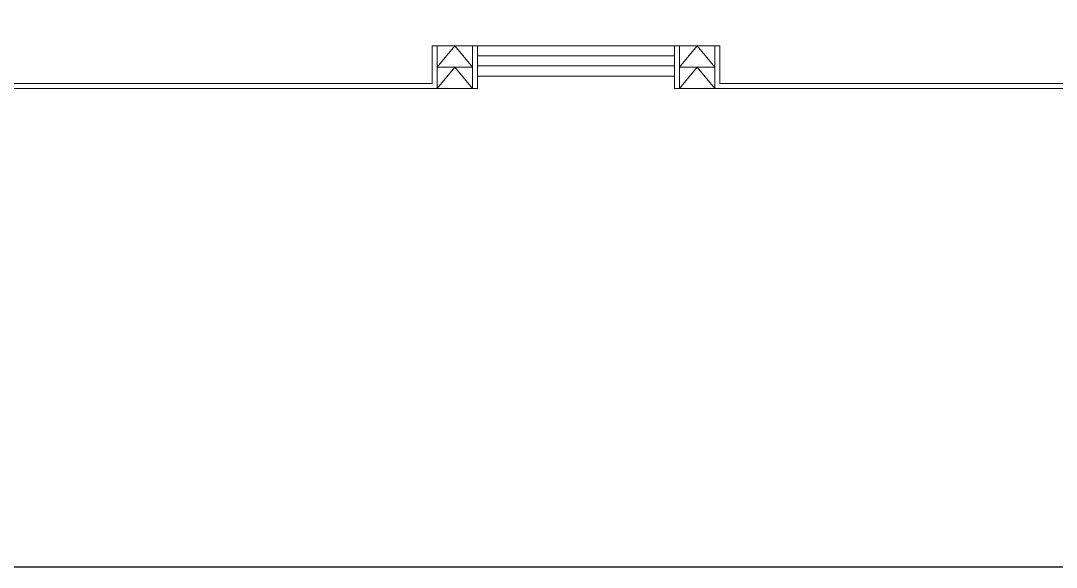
# Model space of a CAD drawing. Extents: x -3767 to 3861, y 250 to 646.
# Drawn here: x 15.31 to 46.06, y 312.72 to 328.94 of the extents above; entities that cross this region are included whole.
import ezdxf

# ---------------------------------------------------------------- set-up
doc = ezdxf.new("R2010")
doc.units = 0
doc.header["$LTSCALE"] = 0.15
doc.layers.add('0 sockets', color=252, linetype='Continuous')
doc.layers.add('bound', color=252, linetype='Continuous')
doc.layers.add('anal', color=252, linetype='Continuous', lineweight=20)

# ---------------------------------------------------------------- blocks, each defined once
blk = doc.blocks.new('ARCH')
at = {"layer": 'anal'}
for p, q in [((36.075, 328.2), (27.525, 328.2)), ((27.525, 327.075), (27.525, 328.2)), ((27.675, 327.562), (28.2, 328.2)), ((27.675, 326.925), (27.675, 328.2)), ((28.2, 328.2), (28.725, 327.562)), ((28.725, 328.2), (28.725, 326.925)), ((28.875, 328.2), (28.875, 326.925)), ((34.725, 328.2), (34.725, 326.925)), ((34.875, 327.562), (35.4, 328.2)), ((34.875, 328.2), (34.875, 326.925)), ((35.4, 328.2), (35.925, 327.562)), ((35.925, 326.925), (35.925, 328.2)), ((36.075, 327.075), (36.075, 328.2)), ((34.725, 327.9), (28.875, 327.9)), ((27.675, 327.562), (28.725, 327.562)), ((28.2, 327.562), (27.675, 326.925)), ((28.2, 327.562), (28.725, 326.925)), ((34.725, 327.6), (28.875, 327.6)), ((34.875, 326.925), (35.4, 327.562)), ((34.875, 327.562), (35.925, 327.562)), ((35.4, 327.562), (35.925, 326.925)), ((34.725, 327.3), (28.875, 327.3)), ((28.875, 326.925), (5.325, 326.925)), ((27.525, 327.075), (5.475, 327.075)), ((28.725, 326.925), (27.675, 326.925)), ((28.875, 326.925), (28.725, 326.925)), ((58.275, 326.925), (34.725, 326.925)), ((34.875, 326.925), (34.725, 326.925)), ((35.925, 326.925), (34.875, 326.925)), ((58.125, 327.075), (36.075, 327.075))]:
    blk.add_line(p, q, dxfattribs=at)
at = {"layer": 'bound', "color": 2}
blk.add_lwpolyline([(91.902, 377.348), (94.426, 377.348), (94.426, 312.722), (-14.994, 312.722), (-14.994, 377.09), (94.639, 377.09)], dxfattribs=at)

msp = doc.modelspace()

# ---------------------------------------------------------------- block references
at = {"layer": '0 sockets', "color": 3}
msp.add_blockref('ARCH', (0, 0), dxfattribs=at)

doc.saveas('drawing.dxf')
